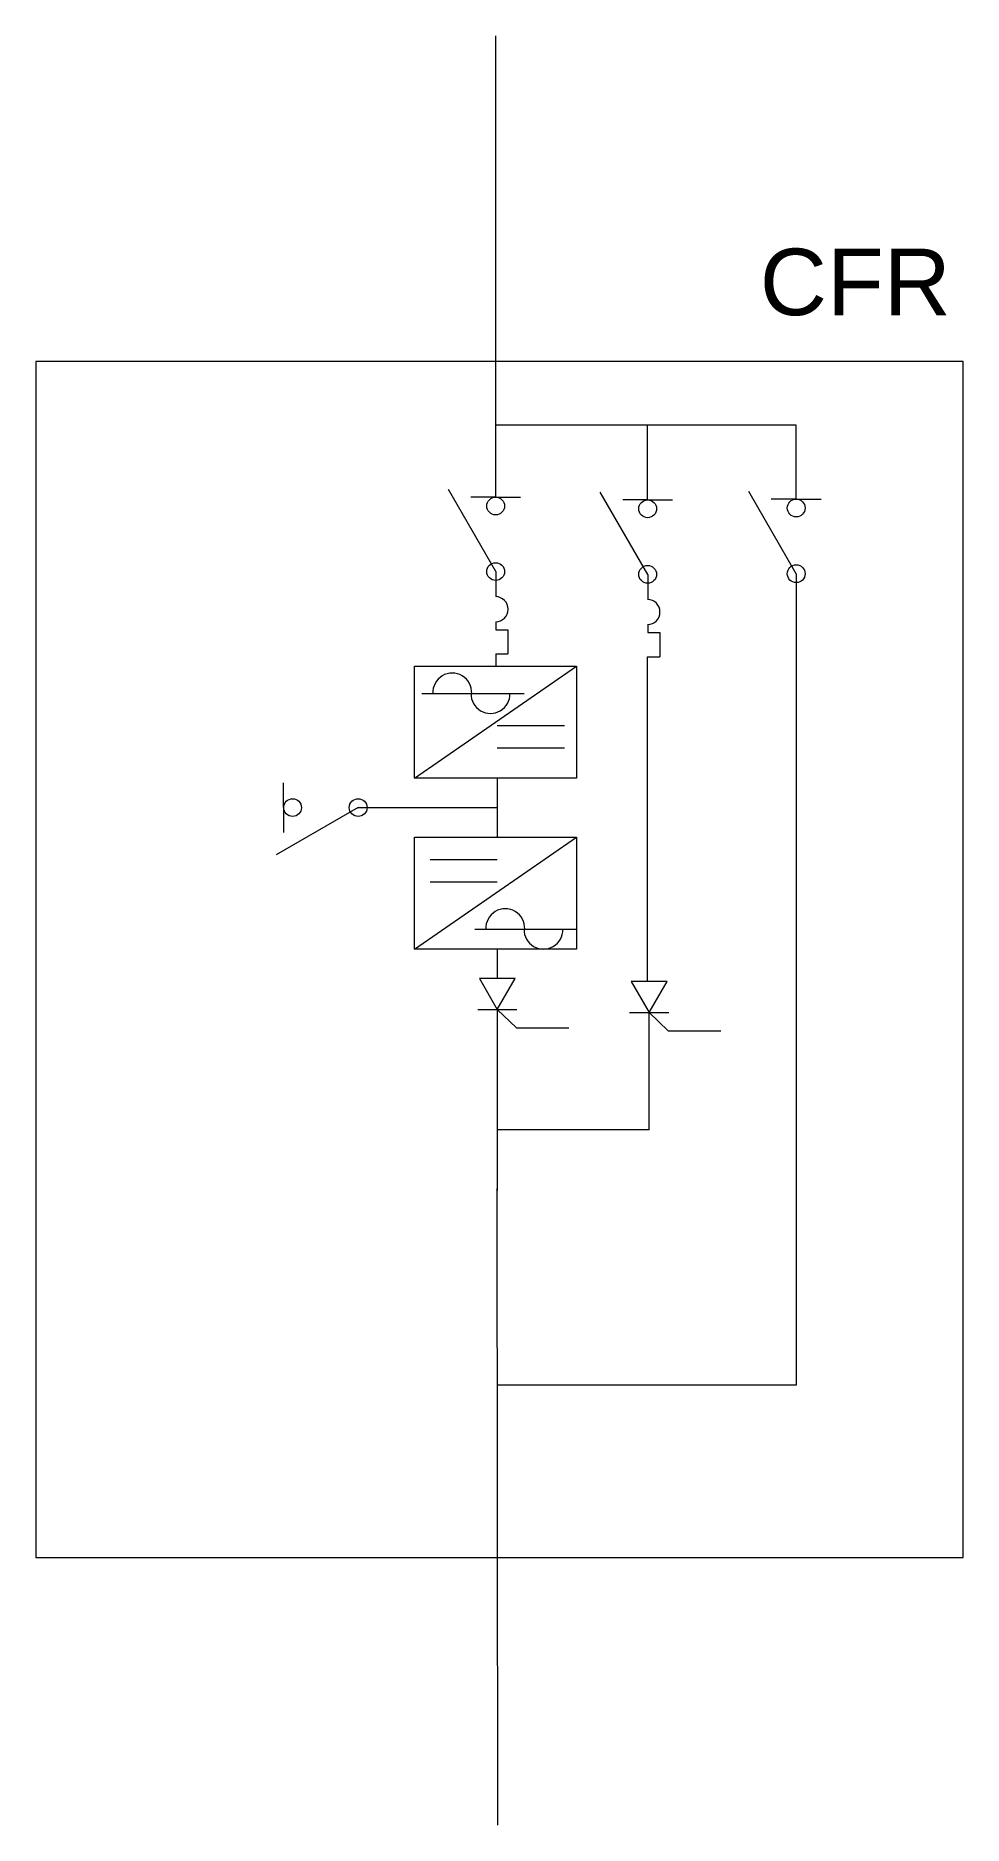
# Model space of a CAD drawing. Header units: millimetres. Extents: x -35 to 35, y -134 to 0.
import ezdxf
from ezdxf.enums import TextEntityAlignment as Align

# ---------------------------------------------------------------- set-up
doc = ezdxf.new("R2010")
doc.units = ezdxf.units.MM
doc.styles.get("Standard").update_dxf_attribs({"font": 'arial.ttf'})

msp = doc.modelspace()

# ---------------------------------------------------------------- linework, layer by layer
at = {"color": 0, "linetype": 'ByBlock', "lineweight": 18, "transparency": 16777216}
for p, q in [((0, -34.67), (0, 0)), ((22.58, -29.27), (0, -29.27)), ((11.41, -34.88), (11.41, -29.27)), ((22.58, -34.82), (22.58, -29.27)), ((0, -40.27), (-3.55, -34.1)), ((0, -34.67), (-1.87, -34.67)), ((0, -34.67), (1.87, -34.67)), ((11.42, -40.48), (7.86, -34.31)), ((11.42, -34.88), (9.55, -34.88)), ((11.42, -34.88), (13.29, -34.88)), ((22.58, -40.43), (19.03, -34.26)), ((22.58, -34.82), (20.71, -34.82)), ((22.58, -34.82), (24.45, -34.82)), ((0, -40.27), (0, -42.15)), ((11.42, -40.48), (11.42, -42.36)), ((22.58, -40.43), (22.58, -101.42)), ((0, -44.04), (0, -44.65)), ((11.42, -44.25), (11.42, -44.86)), ((0, -44.65), (0.92, -44.65)), ((0.92, -44.65), (0.92, -46.46)), ((11.42, -44.86), (12.34, -44.86)), ((12.34, -44.86), (12.34, -46.67)), ((0, -46.46), (0.92, -46.46)), ((0, -46.46), (0, -47.38)), ((11.41, -46.67), (12.34, -46.67)), ((11.41, -71.08), (11.41, -46.67)), ((-6.09, -55.79), (6.08, -47.38)), ((-5.54, -49.44), (2.15, -49.44)), ((0.12, -51.84), (5.16, -51.84)), ((0.12, -53.52), (5.16, -53.52)), ((-15.93, -58.01), (-15.93, -56.14)), ((0.12, -55.79), (0.12, -60.24)), ((-10.33, -58.01), (-16.5, -61.56)), ((-15.93, -58.01), (-15.93, -59.88)), ((-10.33, -58.01), (0.12, -58.01)), ((-6.09, -68.64), (6.08, -60.24)), ((-4.91, -61.92), (0.12, -61.92)), ((-4.91, -63.6), (0.12, -63.6)), ((-1.56, -67.15), (6.13, -67.15)), ((0.12, -68.64), (0.12, -70.85)), ((-1.35, -73.19), (1.6, -73.19)), ((0.12, -73.19), (1.56, -74.55)), ((0.12, -73.19), (0.12, -86.81)), ((10.06, -73.41), (13.01, -73.41)), ((11.53, -73.41), (12.97, -74.78)), ((11.54, -82.22), (11.54, -73.4)), ((1.56, -74.55), (5.5, -74.55)), ((12.97, -74.78), (16.91, -74.78)), ((11.54, -82.22), (0.12, -82.22)), ((0.17, -134.49), (0.12, -86.63)), ((22.58, -101.42), (0.17, -101.42))]:
    msp.add_line(p, q, dxfattribs=at)
for points in [[(-34.55, -24.49), (-34.55, -114.37), (35.13, -114.37), (35.13, -24.49)], [(-6.09, -47.38), (6.08, -47.38), (6.08, -55.79), (-6.09, -55.79)], [(-6.09, -60.24), (6.08, -60.24), (6.08, -68.64), (-6.09, -68.64)], [(0.12, -73.19), (1.47, -70.85), (-1.22, -70.85)], [(11.53, -73.41), (12.88, -71.08), (10.19, -71.08)]]:
    msp.add_lwpolyline(points, close=True, dxfattribs=at)
for centre in [(0, -35.34), (11.42, -35.55), (22.58, -35.49), (0, -40.27), (11.42, -40.48), (22.58, -40.43), (-15.26, -58.01), (-10.33, -58.01)]:
    msp.add_circle(centre, 0.669, dxfattribs=at)
for centre, radius, start, end in [((-0.01, -43.1), 0.945, 270.7331, 89.2669), ((11.4, -43.31), 0.945, 270.7331, 89.2669), ((-3.26, -49.36), 1.46, 356.9196, 183.0804), ((-0.39, -49.47), 1.46, 178.7962, 1.2038), ((0.72, -67.07), 1.46, 356.9196, 183.0804), ((3.59, -67.18), 1.46, 178.7962, 1.2038)]:
    msp.add_arc(centre, radius, start, end, dxfattribs=at)

# ---------------------------------------------------------------- texts
msp.add_text('CFR', height=5).set_placement((27.02, -21), align=Align.CENTER)

doc.saveas('drawing.dxf')
